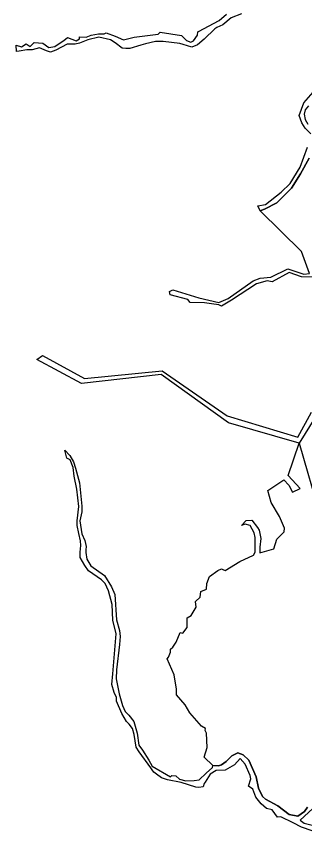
# Model space of a CAD drawing. Header units: metres. Extents: x 425810 to 429904, y 275710 to 280356.
# Drawn here: x 425810 to 426086, y 276506 to 277281 of the extents above; entities that cross this region are included whole.
import ezdxf

# ---------------------------------------------------------------- set-up
doc = ezdxf.new("R2010")
doc.units = ezdxf.units.M
doc.layers.add('00_지적', color=6, linetype='Continuous')

msp = doc.modelspace()

# ---------------------------------------------------------------- linework, layer by layer
at = {"layer": '00_지적', "linetype": 'Continuous', "flags": 128}
for points in [[(426024.57, 277283.16), (426014.81, 277279.22), (426006.91, 277272.58), (426001.19, 277270.07), (425998.99, 277268.64), (425988.88, 277258.88), (425982.7, 277253.6), (425977.3, 277251.24), (425969.17, 277253.89), (425965.73, 277254.79), (425950.11, 277256.82), (425942.7, 277256.65), (425933.04, 277254.61), (425928.77, 277253.09), (425918.38, 277250.19), (425914.58, 277249.99), (425911.1, 277250.5), (425904.32, 277255.48), (425899.92, 277258.43), (425888.67, 277260.76), (425878.38, 277258.36), (425870.42, 277255.19), (425866.22, 277254.12), (425858.52, 277254.06), (425848, 277248.33), (425842.97, 277246.46), (425838.91, 277247.82), (425832.29, 277250.6), (425825.43, 277248.75), (425820.26, 277248.87), (425813.15, 277247.4), (425810.41, 277247.13), (425810.26, 277253.15), (425810.26, 277253.15), (425815.17, 277251.63), (425819.8, 277254.39), (425823.5, 277252.05), (425827.28, 277255.81), (425835.63, 277255), (425841.1, 277250.99), (425846.86, 277251.84), (425850.92, 277254.95), (425855.44, 277257.65), (425859.04, 277260.53), (425867.29, 277257.29), (425870.42, 277259.13), (425870.36, 277261.21), (425876.76, 277260.74), (425881.56, 277262.84), (425888.58, 277263.99), (425894, 277263.91), (425895.85, 277264.85), (425904.19, 277261.66), (425912.33, 277258.25), (425922.52, 277260.73), (425945.14, 277263.71), (425947.12, 277265.57), (425967.55, 277262.5), (425972.23, 277257.64), (425976.39, 277256.03), (425979.01, 277257.46), (425982.72, 277262.71), (425983.09, 277265.96), (425983.57, 277266.21), (426003.39, 277276.66), (426010.31, 277282.73)], [(426090.51, 277168.8), (426085.16, 277174.33), (426081.94, 277179.5), (426079.52, 277186.25), (426083.76, 277198.47), (426094.9, 277211.18)], [(426088.18, 277195.5), (426084.97, 277191.71), (426084.1, 277187.48), (426085.01, 277182.51), (426087.54, 277178.12)], [(426088.94, 277145.67), (426080.63, 277130.89), (426072.02, 277117.35), (426058.08, 277103.29), (426046.55, 277097.35), (426042.31, 277095.62), (426040.09, 277100.58), (426047.36, 277101.75), (426062.39, 277113.37), (426070.73, 277121.77), (426080.47, 277137.39), (426087.31, 277156.14)], [(426089.34, 277036.22), (426081.5, 277057.03), (426042.31, 277095.62), (426046.55, 277097.35), (426058.08, 277103.29), (426072.02, 277117.35), (426080.63, 277130.89), (426088.94, 277145.67)], [(426097.65, 277032.69), (426081.56, 277032.97), (426069.74, 277037.2), (426053.75, 277028.34), (426049.04, 277029.14), (426038.71, 277026.47), (426015.05, 277010.84), (426005.57, 277005.13), (426003.1, 277006.22), (425995.9, 277007.32), (425989.37, 277008.21), (425975.8, 277008.65), (425973.61, 277011.5), (425956.77, 277015.79), (425956.17, 277019.14), (425959.25, 277020.47), (425983.83, 277012.92), (426002.82, 277008.7), (426011.71, 277012.29), (426035.52, 277029.18), (426042.19, 277031.68), (426052.41, 277032.61), (426068.51, 277040.63), (426083.67, 277035.67), (426089.34, 277036.22)], [(426095.01, 276899.88), (426079.46, 276874.73), (426012.18, 276894.11), (425948.17, 276940.11), (425872.2, 276931.58), (425829.8, 276954.36), (425829.8, 276954.36), (425835.08, 276958.2), (425875.05, 276936.27), (425948.9, 276943.69), (426010.98, 276900.71), (426077.96, 276880.68), (426091.25, 276904.33)], [(426087.35, 276528.79), (426084.43, 276524.56), (426077.96, 276520.12), (426069.96, 276521.72), (426059.23, 276530.16), (426047.43, 276536.41), (426044.63, 276538.98), (426040.63, 276546.73), (426038.49, 276557.66), (426031.64, 276573.41), (426026.1, 276578.53), (426021.09, 276580.4), (426015.39, 276577.48), (426009.81, 276572.27), (426005.48, 276569.09), (426002.62, 276567.95), (425997.3, 276568.36), (425989.1, 276576.34), (425991.84, 276585.39), (425991.36, 276599.06), (425989.91, 276601.81), (425990.34, 276603.51), (425986.4, 276605.9), (425975.32, 276618.34), (425970.88, 276626.14), (425962.58, 276635.71), (425962.71, 276641.1), (425960.39, 276654.73), (425953.81, 276669.71), (425955.07, 276671.4), (425956.91, 276676), (425956.85, 276678.83), (425959.04, 276680.76), (425962.42, 276685.55), (425966.29, 276694.86), (425968.86, 276694.32), (425972.78, 276699.57), (425972.82, 276708.74), (425976.48, 276711.02), (425981.26, 276718.82), (425980.8, 276724.43), (425985.17, 276728.55), (425985.67, 276733.83), (425991.08, 276736.07), (425991.68, 276741.39), (425993.98, 276747.95), (426001.94, 276753.81), (426005.63, 276755.51), (426006.66, 276754.69), (426009.09, 276753.68), (426022.87, 276762.21), (426035.9, 276768.5), (426037.42, 276771.3), (426037.64, 276785.11), (426036.7, 276789.69), (426032.62, 276796.59), (426028.07, 276797.76), (426024.63, 276796.62), (426028.83, 276801.24), (426034.33, 276801.65), (426039.63, 276794.79), (426041.25, 276792.2), (426042.85, 276784.09), (426041.97, 276775.86), (426041.81, 276770.54), (426055.14, 276774.3), (426058.1, 276783.7), (426065.18, 276790.68), (426065.38, 276793.9), (426060.59, 276805.01), (426052.58, 276818.41), (426049.43, 276829.81), (426064.92, 276839.92), (426069.68, 276834.82), (426073.18, 276828.35), (426080.2, 276831.89), (426068.96, 276844.21), (426079.46, 276874.73), (426079.46, 276874.73), (426099.42, 276805.64)], [(426091.75, 276506.38), (426081.53, 276509.73), (426073.81, 276513.98), (426061.85, 276519.6), (426058.78, 276519.37), (426053.81, 276526.16), (426048.29, 276527.4), (426043.1, 276532.08), (426038.19, 276538.13), (426035.24, 276545.95), (426031.25, 276548.68), (426033.49, 276555.85), (426032.88, 276558.88), (426028.08, 276569.63), (426023.18, 276575.14), (426017.77, 276568.98), (426009.03, 276563.98), (426000.44, 276563.62), (425994.84, 276560.23), (425990.03, 276552.6), (425989.05, 276551.36), (425988.03, 276548.24), (425983.84, 276547.39), (425980.93, 276547.64), (425967.2, 276552.31), (425953.99, 276554.65), (425948.38, 276556.67), (425943.68, 276560.04), (425941.1, 276561.89), (425939.39, 276564.37), (425938.17, 276566.14), (425927.01, 276581.33), (425924.31, 276585.8), (425922.3, 276597.73), (425920.84, 276603.49), (425917.6, 276607.77), (425915.18, 276610.12), (425910.78, 276617.86), (425905.51, 276629.42), (425905.56, 276632.96), (425903.26, 276637.65), (425901.32, 276645.41), (425902.06, 276655.65), (425905.44, 276693.53), (425902.27, 276706.59), (425901.45, 276721.42), (425897.85, 276734.42), (425894.89, 276741.54), (425891.24, 276744.91), (425878.96, 276753.56), (425875.51, 276758.6), (425871.12, 276766.01), (425871.1, 276771.29), (425871.8, 276777.47), (425871.26, 276782.11), (425869.63, 276789.1), (425868.21, 276796.42), (425868.23, 276801.02), (425869.87, 276814.68), (425867.89, 276831.06), (425865.21, 276843.31), (425864.31, 276851.62), (425861.49, 276858.99), (425858.32, 276860.48), (425856.58, 276868.1), (425861.12, 276863), (425864.56, 276857.21), (425866.55, 276851.18), (425870.37, 276837.27), (425872.65, 276814.86), (425872.65, 276809.71), (425870.61, 276801.14), (425872.75, 276788.79), (425875.61, 276782.2), (425876.63, 276776.57), (425876.34, 276773.48), (425876.41, 276770.9), (425877.28, 276764.44), (425881.12, 276758.26), (425894.21, 276748.98), (425900.89, 276738.34), (425903.99, 276731.06), (425905.45, 276706.99), (425908.61, 276696.86), (425908.99, 276691.18), (425908.45, 276683.58), (425905.58, 276659.49), (425905.27, 276650.93), (425907.99, 276636.48), (425911.24, 276625.27), (425914, 276619.58), (425917.43, 276616.23), (425922.13, 276610.32), (425925.29, 276599.15), (425926.76, 276587.77), (425930.34, 276582.88), (425936.39, 276573.58), (425939.67, 276567.87), (425956.93, 276557.61), (425958.23, 276558.98), (425962.02, 276558.41), (425965.66, 276555.46), (425971.5, 276553.71), (425979.61, 276554.04), (425984.35, 276554.63), (425990.99, 276561.21), (425996.96, 276566.63), (425997.3, 276568.36), (426002.62, 276567.95), (426005.48, 276569.09), (426009.81, 276572.27), (426015.39, 276577.48), (426021.09, 276580.4), (426026.1, 276578.53), (426031.64, 276573.41), (426038.49, 276557.66), (426040.63, 276546.73), (426044.63, 276538.98), (426047.43, 276536.41), (426059.23, 276530.16), (426069.96, 276521.72), (426077.96, 276520.12), (426084.43, 276524.56), (426087.35, 276528.79)], [(426092.35, 276527.51), (426080.21, 276516.36), (426083.99, 276513.69), (426091.71, 276511.77)]]:
    msp.add_lwpolyline(points, dxfattribs=at)

doc.saveas('drawing.dxf')
